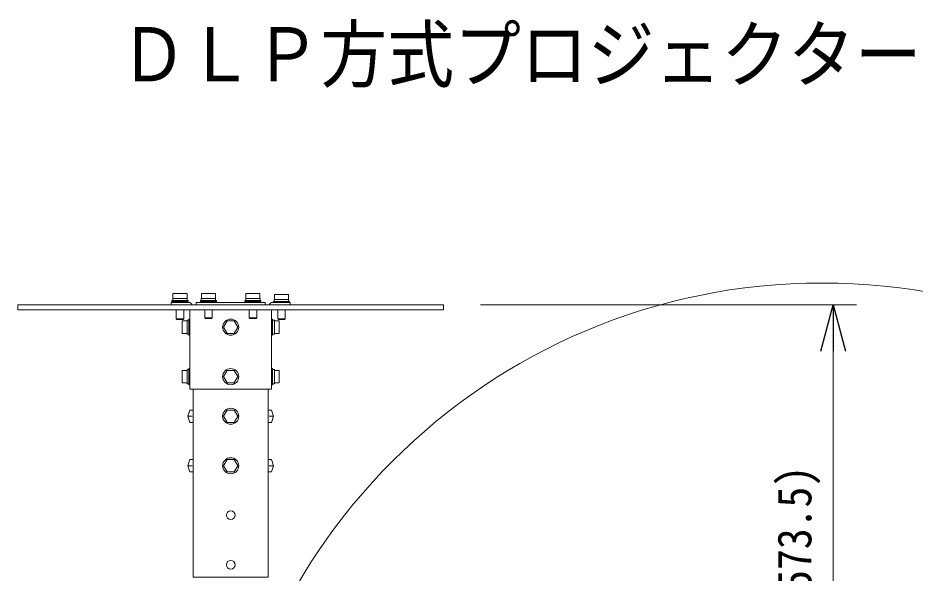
# Model space of a CAD drawing. Units: millimetres, scale not verified. Extents: x -63 to 77, y -57 to 57.
# Drawn here: x -41.28 to 7.07, y 26.89 to 56.8 of the extents above; entities that cross this region are included whole.
import ezdxf
from ezdxf.enums import TextEntityAlignment as Align

# ---------------------------------------------------------------- set-up
doc = ezdxf.new("R2010")
doc.units = ezdxf.units.MM
doc.header["$LTSCALE"] = 0.125
doc.layers.add('0-0_0', color=7, linetype='Continuous')
doc.layers.add('0-1_MOJI1', color=7, linetype='Continuous')
doc.layers.add('0-4_SUNPO', color=3, linetype='Continuous', lineweight=18)
doc.layers.add('0-5_GAIKEI', color=1, linetype='Continuous', lineweight=18)
doc.styles.add('ＭＳ ゴシック', font='')
doc.styles.get('ＭＳ ゴシック').set_extended_font_data('MS Gothic')

# ---------------------------------------------------------------- blocks, each defined once
blk = doc.blocks.new('_Open30')
at = {"layer": '0-0_0'}
blk.add_line((0, 0), (-1, 0), dxfattribs=at)
blk.add_lwpolyline([(-1, 0.26795), (0, 0), (-1, -0.26795)], dxfattribs=at)
blk = doc.blocks.new('D3')
at = {"layer": '0-4_SUNPO'}
for p, q in [((48.43, 354.842), (68.6868, 354.842)), ((67.4368, 352.342), (67.4368, 324.3087)), ((52.0699, 321.8087), (68.6868, 321.8087))]:
    blk.add_line(p, q, dxfattribs=at)
at = {"layer": '0-4_SUNPO', "xscale": 2.5, "yscale": 2.5}
for p, rotation in [((67.4368, 354.842), 90), ((67.4368, 321.8087), 270)]:
    blk.add_blockref('_Open30', p, dxfattribs=dict(at, rotation=rotation))
at = {"layer": '0-4_SUNPO', "color": 7, "style": 'ＭＳ ゴシック', "width": 0.9}
blk.add_text('(493.5～573.5)', height=1.833, rotation=90, dxfattribs=at).set_placement((66.8118, 330.4503), align=Align.BOTTOM_LEFT)

msp = doc.modelspace()

# ---------------------------------------------------------------- linework, layer by layer
at = {"layer": '0-5_GAIKEI'}
for p, q in [((-32.17, 41.9478), (-32.9282, 41.9478)), ((-32.9282, 41.6811), (-32.9282, 41.9478)), ((-32.17, 41.6811), (-32.17, 41.9478)), ((-32.1658, 41.5811), (-32.1658, 41.6811)), ((-30.6324, 41.6811), (-31.3991, 41.6811)), ((-31.3991, 41.6811), (-31.3991, 41.5811)), ((-30.6367, 41.9478), (-31.3948, 41.9478)), ((-31.3948, 41.6811), (-31.3948, 41.9478)), ((-30.6367, 41.6811), (-30.6367, 41.9478)), ((-30.6324, 41.5811), (-30.6324, 41.6811)), ((-28.2367, 41.9478), (-28.9949, 41.9478)), ((-28.9949, 41.6811), (-28.9949, 41.9478)), ((-28.2367, 41.6811), (-28.2367, 41.9478)), ((-28.2324, 41.5811), (-28.2324, 41.6811)), ((-26.6991, 41.6278), (-27.4658, 41.6278)), ((-27.4658, 41.6278), (-27.4658, 41.5278)), ((-26.7034, 41.8944), (-27.4615, 41.8944)), ((-27.4615, 41.6278), (-27.4615, 41.8944)), ((-26.7034, 41.6278), (-26.7034, 41.8944)), ((-26.6991, 41.5278), (-26.6991, 41.6278)), ((-33.0158, 41.3411), (-33.0158, 41.4744)), ((-33.0158, 41.4744), (-32.0824, 41.4744)), ((-32.9824, 41.5811), (-32.9824, 41.4744)), ((-32.1158, 41.5811), (-32.9824, 41.5811)), ((-32.9824, 41.5278), (-32.1158, 41.5278)), ((-32.1158, 41.4744), (-32.1158, 41.5811)), ((-31.6825, 41.3411), (-31.6825, 41.4744)), ((-31.6825, 41.4744), (-27.9491, 41.4744)), ((-31.2158, 41.5278), (-31.2158, 41.4744)), ((-30.8158, 41.4744), (-30.8158, 41.5278)), ((-28.8158, 41.5278), (-28.8158, 41.4744)), ((-28.4158, 41.4744), (-28.4158, 41.5278)), ((-28.1825, 41.5278), (-28.1825, 41.5811)), ((-27.9491, 41.4744), (-27.9491, 41.3411)), ((-27.5491, 41.4744), (-26.6158, 41.4744)), ((-26.6491, 41.5278), (-27.5158, 41.5278)), ((-27.5158, 41.5278), (-27.5158, 41.4744)), ((-26.6491, 41.4744), (-26.6491, 41.5278)), ((-26.6158, 41.4744), (-26.6158, 41.3411)), ((-32.7491, 41.0744), (-32.7491, 40.5944)), ((-32.3491, 40.5944), (-32.3491, 41.0744)), ((-31.2158, 41.0744), (-31.2158, 40.6478)), ((-31.2158, 40.6478), (-30.8158, 40.6478)), ((-31.2158, 40.6477), (-31.1825, 40.6144)), ((-30.8491, 40.6144), (-30.8158, 40.6478)), ((-30.8158, 40.6478), (-30.8158, 41.0744)), ((-28.8158, 41.0744), (-28.8158, 40.6478)), ((-28.8158, 40.6478), (-28.7824, 40.6144)), ((-28.8158, 40.6478), (-28.4158, 40.6478)), ((-28.4491, 40.6144), (-28.4158, 40.6477)), ((-28.4158, 40.6478), (-28.4158, 41.0744)), ((-27.2825, 41.0744), (-27.2825, 40.5944)), ((-26.8824, 40.5944), (-26.8824, 41.0744)), ((-32.7491, 40.5944), (-32.7158, 40.5611)), ((-32.7491, 40.5944), (-32.3491, 40.5944)), ((-32.3824, 40.5611), (-32.7158, 40.5611)), ((-32.1691, 40.4744), (-32.4358, 40.4744)), ((-32.4358, 40.4744), (-32.4358, 39.8077)), ((-32.3825, 40.5611), (-32.3491, 40.5944)), ((-32.1691, 40.5244), (-32.1691, 39.7578)), ((-32.0691, 40.5244), (-32.1691, 40.5244)), ((-32.0691, 40.5744), (-32.0691, 39.7078)), ((-32.0158, 40.5744), (-32.0691, 40.5744)), ((-30.8491, 40.6144), (-31.1825, 40.6144)), ((-30.2007, 40.1411), (-30.0082, 40.4744)), ((-30.0082, 39.8078), (-30.2007, 40.1411)), ((-30.0082, 40.4744), (-29.6233, 40.4744)), ((-29.6233, 40.4744), (-29.4309, 40.1411)), ((-29.4309, 40.1411), (-29.6233, 39.8077)), ((-28.4491, 40.6144), (-28.7825, 40.6144)), ((-27.5625, 40.5744), (-27.6158, 40.5744)), ((-27.5625, 39.7078), (-27.5625, 40.5744)), ((-27.4625, 40.5244), (-27.5625, 40.5244)), ((-27.4625, 39.7578), (-27.4625, 40.5244)), ((-27.4625, 40.4744), (-27.1958, 40.4744)), ((-27.2825, 40.5944), (-26.8824, 40.5944)), ((-27.2824, 40.5944), (-27.2491, 40.5611)), ((-26.9158, 40.5611), (-27.2491, 40.5611)), ((-27.1958, 39.8078), (-27.1958, 40.4744)), ((-26.9158, 40.5611), (-26.8825, 40.5944)), ((-32.4358, 39.8077), (-32.1691, 39.8077)), ((-32.1691, 39.7578), (-32.0691, 39.7578)), ((-32.0691, 39.7078), (-32.0158, 39.7078)), ((-29.6233, 39.8077), (-30.0082, 39.8078)), ((-27.6158, 39.7078), (-27.5625, 39.7078)), ((-27.5625, 39.7578), (-27.4625, 39.7578)), ((-27.4625, 39.8078), (-27.1958, 39.8078)), ((-32.4358, 37.8077), (-32.4358, 37.1411)), ((-32.1691, 37.8077), (-32.4358, 37.8077)), ((-32.0691, 37.8578), (-32.1691, 37.8578)), ((-32.1691, 37.8578), (-32.1691, 37.0911)), ((-32.0158, 37.9078), (-32.0691, 37.9078)), ((-32.0691, 37.9078), (-32.0691, 37.0411)), ((-30.2007, 37.4744), (-30.0082, 37.8077)), ((-30.0082, 37.8078), (-29.6233, 37.8077)), ((-29.6233, 37.8077), (-29.4309, 37.4744)), ((-27.5625, 37.9078), (-27.6158, 37.9078)), ((-27.5625, 37.0411), (-27.5625, 37.9078)), ((-27.4625, 37.8578), (-27.5625, 37.8578)), ((-27.4625, 37.8078), (-27.1958, 37.8078)), ((-30.0082, 37.1411), (-30.2007, 37.4744)), ((-29.4309, 37.4744), (-29.6233, 37.141)), ((-32.4358, 37.1411), (-32.1691, 37.1411)), ((-32.1691, 37.0911), (-32.0691, 37.0911)), ((-32.0691, 37.0411), (-32.0158, 37.0411)), ((-29.6233, 37.1411), (-30.0082, 37.1411)), ((-27.6158, 37.0411), (-27.5625, 37.0411)), ((-32.0234, 35.6744), (-32.1197, 35.3411)), ((-32.1197, 35.3411), (-32.0234, 35.0077)), ((-31.8887, 35.3411), (-32.1196, 35.3411)), ((-31.8324, 35.6744), (-32.0235, 35.6744)), ((-30.2007, 35.3411), (-30.0082, 35.6744)), ((-30.0082, 35.0078), (-30.2007, 35.3411)), ((-30.0082, 35.6744), (-29.6233, 35.6744)), ((-29.6233, 35.6744), (-29.4309, 35.3411)), ((-29.4309, 35.3411), (-29.6233, 35.0077)), ((-27.7991, 35.6744), (-27.6081, 35.6744)), ((-27.7429, 35.3411), (-27.5119, 35.3411)), ((-27.5119, 35.3411), (-27.6081, 35.6744)), ((-27.6081, 35.0078), (-27.5119, 35.3411)), ((-32.0235, 35.0077), (-31.8324, 35.0077)), ((-29.6233, 35.0077), (-30.0082, 35.0078)), ((-27.7991, 35.0078), (-27.6081, 35.0078)), ((-32.0234, 33.0078), (-32.1197, 32.6744)), ((-31.8324, 33.0077), (-32.0235, 33.0077)), ((-30.2007, 32.6744), (-30.0082, 33.0078)), ((-30.0082, 33.0078), (-29.6234, 33.0077)), ((-29.6233, 33.0077), (-29.4309, 32.6744)), ((-27.7991, 33.0078), (-27.6081, 33.0078)), ((-27.5119, 32.6744), (-27.6082, 33.0077)), ((-32.1197, 32.6744), (-32.0234, 32.3411)), ((-31.8887, 32.6744), (-32.1196, 32.6744)), ((-30.0082, 32.3411), (-30.2007, 32.6744)), ((-29.4309, 32.6744), (-29.6233, 32.3411)), ((-27.7429, 32.6744), (-27.5119, 32.6744)), ((-27.6081, 32.3411), (-27.5119, 32.6744)), ((-32.0235, 32.3411), (-31.8324, 32.3411)), ((-29.6233, 32.3411), (-30.0083, 32.3411)), ((-27.7991, 32.3411), (-27.6081, 32.3411))]:
    msp.add_line(p, q, dxfattribs=at)
at = {"layer": '0-5_GAIKEI', "color": 7}
for p, q in [((-41.2824, 41.0744), (-41.2824, 41.3411)), ((-41.2824, 41.3411), (-18.3491, 41.3411)), ((-32.0158, 41.0744), (-32.0158, 36.8078)), ((-27.6158, 41.0744), (-27.6158, 36.8078)), ((-32.0158, 36.8078), (-27.6158, 36.8078)), ((-31.8324, 36.8078), (-31.8324, 26.6744))]:
    msp.add_line(p, q, dxfattribs=at)
at = {"layer": '0-5_GAIKEI'}
for points in [[(-32.1658, 41.6811), (-32.9325, 41.6811), (-32.9325, 41.5811)], [(-28.2324, 41.6811), (-28.9991, 41.6811), (-28.9991, 41.5811)], [(-28.1825, 41.5811), (-29.0491, 41.5811), (-29.0491, 41.5278), (-28.1825, 41.5278)], [(-27.5625, 37.0911), (-27.4625, 37.0911), (-27.4625, 37.8578)], [(-27.4625, 37.1411), (-27.1958, 37.1411), (-27.1958, 37.8078)]]:
    msp.add_lwpolyline(points, dxfattribs=at)
at = {"layer": '0-5_GAIKEI', "color": 7}
for points in [[(-18.3491, 41.3411), (-18.3491, 41.0744), (-41.2824, 41.0744)], [(-31.8324, 26.6744), (-27.7991, 26.6744), (-27.7991, 36.8078)]]:
    msp.add_lwpolyline(points, dxfattribs=at)
at = {"layer": '0-5_GAIKEI'}
msp.add_lwpolyline([(-30.5824, 41.5811), (-31.4491, 41.5811), (-31.4491, 41.5278), (-30.5824, 41.5278)], close=True, dxfattribs=at)
for centre, radius in [((2.0566, 9.8003), 32.7204), ((-29.8158, 40.1411), 0.4333), ((-29.8158, 37.4744), 0.4333), ((-29.8158, 35.3411), 0.4333), ((-29.8158, 32.6744), 0.4333), ((-29.8158, 30.0078), 0.2333), ((-29.8158, 27.3411), 0.2333)]:
    msp.add_circle(centre, radius, dxfattribs=at)
for centre, start, end in [((-32.0824, 41.2744), 19.46037, 89.99998), ((-27.5491, 41.2744), 89.99998, 160.53955)]:
    msp.add_arc(centre, 0.2, start, end, dxfattribs=at)

# ---------------------------------------------------------------- block references
at = {"layer": '0-4_SUNPO'}
msp.add_blockref('D3', (-64.7791, -313.5009), dxfattribs=at)

# ---------------------------------------------------------------- texts
at = {"layer": '0-1_MOJI1', "style": 'ＭＳ ゴシック', "width": 0.9}
msp.add_text('ＤＬＰ方式プロジェクター（レンズ、天吊り金具付）', height=2.933, dxfattribs=at).set_placement((-35.7791, 52.4991), align=Align.BOTTOM_LEFT)

doc.saveas('drawing.dxf')
